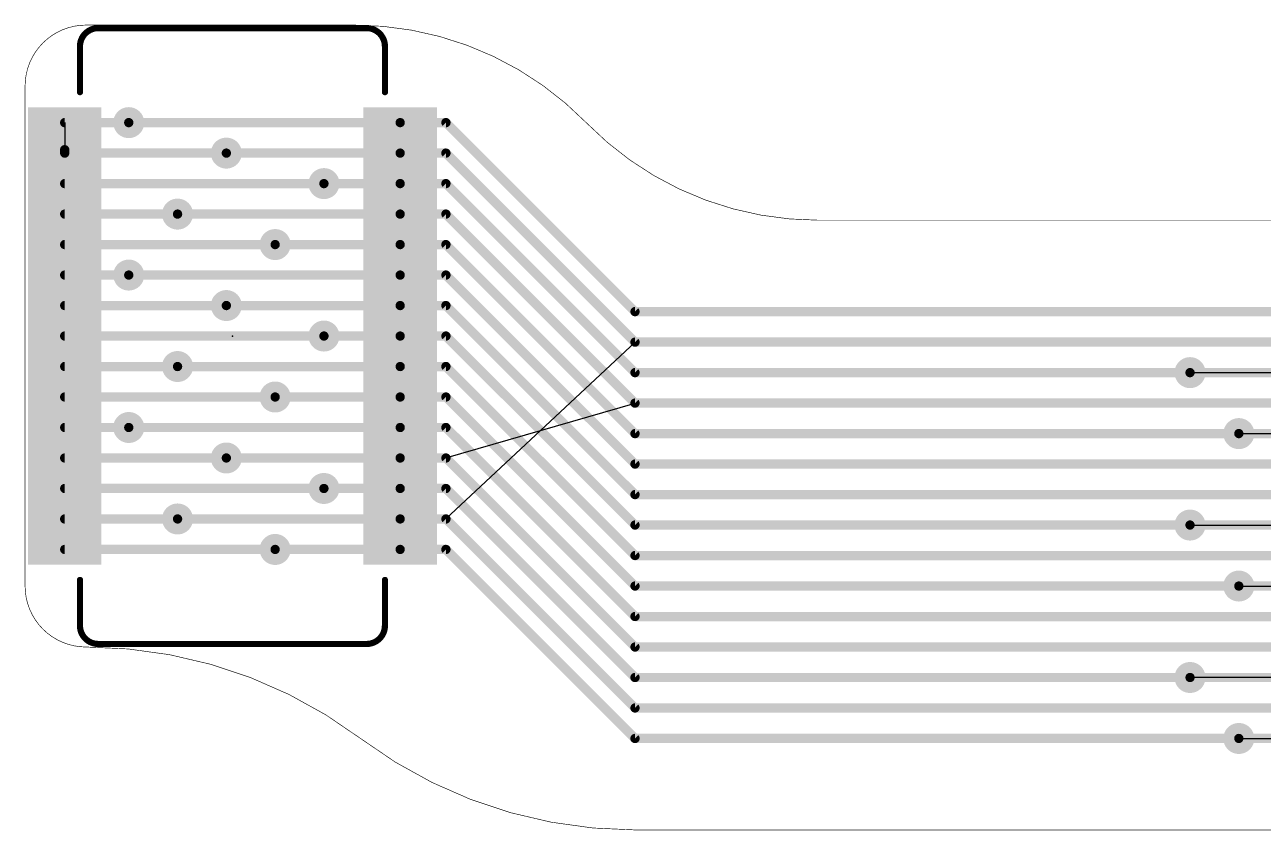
# Model space of a CAD drawing. Extents: x 0 to 40, y -0.1 to 13.2.
# Drawn here: x -0.01 to 20.3, y -0.01 to 13.21 of the extents above; entities that cross this region are included whole.
import ezdxf

# ---------------------------------------------------------------- set-up
doc = ezdxf.new("R2010")
doc.units = 0
for name, color, linetype in [('1', 12, 'CONTINUOUS'), ('16', 132, 'CONTINUOUS'), ('18', 110, 'CONTINUOUS'), ('19', 53, 'CONTINUOUS'), ('20', 31, 'CONTINUOUS'), ('22', 253, 'CONTINUOUS'), ('24', 53, 'CONTINUOUS'), ('30', 253, 'CONTINUOUS')]:
    doc.layers.add(name, color=color, linetype=linetype)

# ---------------------------------------------------------------- blocks, each defined once
blk = doc.blocks.new('RECT')
blk.add_solid([(-0.5, -0.5), (0.5, -0.5), (-0.5, 0.5), (0.5, 0.5)])
blk = doc.blocks.new('ROUNDV')
at = {"const_width": 0.5}
blk.add_lwpolyline([(0, -0.25, 1), (0, 0.25, 1), (0, -0.25)], format="xyb", dxfattribs=at)

msp = doc.modelspace()

# ---------------------------------------------------------------- linework, layer by layer
at = {"layer": '1', "const_width": 0.1524}
for points in [[(1.7, 11.6), (6.9, 11.6)], [(6.9, 11.6), (10, 8.5)], [(3.3, 11.1), (6.9, 11.1)], [(6.9, 11.1), (10, 8)], [(4.9, 10.6), (6.9, 10.6)], [(6.9, 10.6), (10, 7.5)], [(2.5, 10.1), (6.9, 10.1)], [(6.9, 10.1), (10, 7)], [(4.1, 9.6), (6.9, 9.6)], [(6.9, 9.6), (10, 6.5)], [(1.7, 9.1), (6.9, 9.1)], [(6.9, 9.1), (10, 6)], [(3.3, 8.6), (6.9, 8.6)], [(6.9, 8.6), (10, 5.5)], [(10, 8.5), (22.3, 8.5)], [(4.9, 8.1), (6.9, 8.1)], [(6.9, 8.1), (10, 5)], [(10, 8), (20.7, 8)], [(2.5, 7.6), (6.9, 7.6)], [(6.9, 7.6), (10, 4.5)], [(10, 7.5), (19.1, 7.5)], [(4.1, 7.1), (6.9, 7.1)], [(6.9, 7.1), (10, 4)], [(10, 7), (21.5, 7)], [(1.7, 6.6), (6.9, 6.6)], [(6.9, 6.6), (10, 3.5)], [(10, 6.5), (19.9, 6.5)], [(3.3, 6.1), (6.9, 6.1)], [(6.9, 6.1), (10, 3)], [(10, 6), (22.3, 6)], [(4.9, 5.6), (6.9, 5.6)], [(6.9, 5.6), (10, 2.5)], [(10, 5.5), (20.7, 5.5)], [(2.5, 5.1), (6.9, 5.1)], [(6.9, 5.1), (10, 2)], [(10, 5), (19.1, 5)], [(4.1, 4.6), (6.9, 4.6)], [(6.9, 4.6), (10, 1.5)], [(10, 4.5), (21.5, 4.5)], [(10, 4), (19.9, 4)], [(10, 3.5), (22.3, 3.5)], [(10, 3), (20.7, 3)], [(10, 2.5), (19.1, 2.5)], [(10, 2), (21.5, 2)], [(10, 1.5), (19.9, 1.5)]]:
    msp.add_lwpolyline(points, dxfattribs=at)
at = {"layer": '1', "const_width": 0.0762}
for points in [[(1.7, 11.6381, 1), (1.7, 11.5619)], [(6.9269, 11.6269, 1), (6.8731, 11.5731)], [(6.9, 11.5619, 1), (6.9, 11.6381)], [(3.3, 11.1381, 1), (3.3, 11.0619)], [(6.9269, 11.1269, 1), (6.8731, 11.0731)], [(6.9, 11.0619, 1), (6.9, 11.1381)], [(4.9, 10.6381, 1), (4.9, 10.5619)], [(6.9269, 10.6269, 1), (6.8731, 10.5731)], [(6.9, 10.5619, 1), (6.9, 10.6381)], [(2.5, 10.1381, 1), (2.5, 10.0619)], [(6.9269, 10.1269, 1), (6.8731, 10.0731)], [(6.9, 10.0619, 1), (6.9, 10.1381)], [(4.1, 9.6381, 1), (4.1, 9.5619)], [(6.9269, 9.6269, 1), (6.8731, 9.5731)], [(6.9, 9.5619, 1), (6.9, 9.6381)], [(1.7, 9.1381, 1), (1.7, 9.0619)], [(6.9269, 9.1269, 1), (6.8731, 9.0731)], [(6.9, 9.0619, 1), (6.9, 9.1381)], [(3.3, 8.6381, 1), (3.3, 8.5619)], [(6.9269, 8.6269, 1), (6.8731, 8.5731)], [(6.9, 8.5619, 1), (6.9, 8.6381)], [(10, 8.5381, 1), (10, 8.4619)], [(9.9731, 8.4731, 1), (10.0269, 8.5269)], [(4.9, 8.1381, 1), (4.9, 8.0619)], [(6.9269, 8.1269, 1), (6.8731, 8.0731)], [(6.9, 8.0619, 1), (6.9, 8.1381)], [(10, 8.0381, 1), (10, 7.9619)], [(9.9731, 7.9731, 1), (10.0269, 8.0269)], [(2.5, 7.6381, 1), (2.5, 7.5619)], [(6.9269, 7.6269, 1), (6.8731, 7.5731)], [(6.9, 7.5619, 1), (6.9, 7.6381)], [(10, 7.5381, 1), (10, 7.4619)], [(9.9731, 7.4731, 1), (10.0269, 7.5269)], [(19.1, 7.4619, 1), (19.1, 7.5381)], [(4.1, 7.1381, 1), (4.1, 7.0619)], [(6.9269, 7.1269, 1), (6.8731, 7.0731)], [(6.9, 7.0619, 1), (6.9, 7.1381)], [(10, 7.0381, 1), (10, 6.9619)], [(9.9731, 6.9731, 1), (10.0269, 7.0269)], [(1.7, 6.6381, 1), (1.7, 6.5619)], [(6.9269, 6.6269, 1), (6.8731, 6.5731)], [(6.9, 6.5619, 1), (6.9, 6.6381)], [(10, 6.5381, 1), (10, 6.4619)], [(9.9731, 6.4731, 1), (10.0269, 6.5269)], [(19.9, 6.4619, 1), (19.9, 6.5381)], [(3.3, 6.1381, 1), (3.3, 6.0619)], [(6.9269, 6.1269, 1), (6.8731, 6.0731)], [(6.9, 6.0619, 1), (6.9, 6.1381)], [(10, 6.0381, 1), (10, 5.9619)], [(9.9731, 5.9731, 1), (10.0269, 6.0269)], [(4.9, 5.6381, 1), (4.9, 5.5619)], [(6.9269, 5.6269, 1), (6.8731, 5.5731)], [(6.9, 5.5619, 1), (6.9, 5.6381)], [(10, 5.5381, 1), (10, 5.4619)], [(9.9731, 5.4731, 1), (10.0269, 5.5269)], [(2.5, 5.1381, 1), (2.5, 5.0619)], [(6.9269, 5.1269, 1), (6.8731, 5.0731)], [(6.9, 5.0619, 1), (6.9, 5.1381)], [(10, 5.0381, 1), (10, 4.9619)], [(9.9731, 4.9731, 1), (10.0269, 5.0269)], [(19.1, 4.9619, 1), (19.1, 5.0381)], [(4.1, 4.6381, 1), (4.1, 4.5619)], [(6.9269, 4.6269, 1), (6.8731, 4.5731)], [(6.9, 4.5619, 1), (6.9, 4.6381)], [(10, 4.5381, 1), (10, 4.4619)], [(9.9731, 4.4731, 1), (10.0269, 4.5269)], [(10, 4.0381, 1), (10, 3.9619)], [(9.9731, 3.9731, 1), (10.0269, 4.0269)], [(19.9, 3.9619, 1), (19.9, 4.0381)], [(10, 3.5381, 1), (10, 3.4619)], [(9.9731, 3.4731, 1), (10.0269, 3.5269)], [(10, 3.0381, 1), (10, 2.9619)], [(9.9731, 2.9731, 1), (10.0269, 3.0269)], [(10, 2.5381, 1), (10, 2.4619)], [(9.9731, 2.4731, 1), (10.0269, 2.5269)], [(19.1, 2.4619, 1), (19.1, 2.5381)], [(10, 2.0381, 1), (10, 1.9619)], [(9.9731, 1.9731, 1), (10.0269, 2.0269)], [(10, 1.5381, 1), (10, 1.4619)], [(9.9731, 1.4731, 1), (10.0269, 1.5269)], [(19.9, 1.4619, 1), (19.9, 1.5381)]]:
    msp.add_lwpolyline(points, format="xyb", dxfattribs=at)
at = {"layer": '16', "const_width": 0.1524}
for points in [[(0.65, 11.6), (1.7, 11.6)], [(1.7, 11.6), (6.15, 11.6)], [(6.15, 11.6), (6.9, 11.6)], [(6.9, 11.6), (10, 8.5)], [(0.65, 11.1), (0.65, 11.1564)], [(0.65, 11.1), (3.3, 11.1)], [(3.3, 11.1), (6.15, 11.1)], [(6.15, 11.1), (6.9, 11.1)], [(6.9, 11.1), (10, 8)], [(0.65, 10.6), (4.9, 10.6)], [(6.15, 10.6), (4.9, 10.6)], [(6.15, 10.6), (6.9, 10.6)], [(6.9, 10.6), (10, 7.5)], [(0.65, 10.1), (2.5, 10.1)], [(2.5, 10.1), (6.15, 10.1)], [(6.15, 10.1), (6.9, 10.1)], [(6.9, 10.1), (10, 7)], [(0.65, 9.6), (4.1, 9.6)], [(6.15, 9.6), (4.1, 9.6)], [(6.15, 9.6), (6.9, 9.6)], [(6.9, 9.6), (10, 6.5)], [(0.65, 9.1), (1.7, 9.1)], [(1.7, 9.1), (6.15, 9.1)], [(6.15, 9.1), (6.9, 9.1)], [(6.9, 9.1), (10, 6)], [(0.65, 8.6), (3.3, 8.6)], [(6.15, 8.6), (3.3, 8.6)], [(6.15, 8.6), (6.9, 8.6)], [(6.9, 8.6), (10, 5.5)], [(10, 8.5), (22.3, 8.5)], [(0.65, 8.1), (4.9, 8.1)], [(4.9, 8.1), (6.15, 8.1)], [(6.15, 8.1), (6.9, 8.1)], [(6.9, 8.1), (10, 5)], [(10, 8), (20.7, 8)], [(0.65, 7.6), (2.5, 7.6)], [(6.15, 7.6), (2.5, 7.6)], [(6.15, 7.6), (6.9, 7.6)], [(6.9, 7.6), (10, 4.5)], [(10, 7.5), (19.1, 7.5)], [(19.1, 7.5), (23.75, 7.5)], [(0.65, 7.1), (4.1, 7.1)], [(4.1, 7.1), (6.15, 7.1)], [(6.15, 7.1), (6.9, 7.1)], [(6.9, 7.1), (10, 4)], [(10, 7), (21.5, 7)], [(0.65, 6.6), (1.7, 6.6)], [(6.15, 6.6), (1.7, 6.6)], [(6.15, 6.6), (6.9, 6.6)], [(6.9, 6.6), (10, 3.5)], [(10, 6.5), (19.9, 6.5)], [(19.9, 6.5), (23.75, 6.5)], [(0.65, 6.1), (3.3, 6.1)], [(3.3, 6.1), (6.15, 6.1)], [(6.15, 6.1), (6.9, 6.1)], [(6.9, 6.1), (10, 3)], [(10, 6), (22.3, 6)], [(0.65, 5.6), (4.9, 5.6)], [(6.15, 5.6), (4.9, 5.6)], [(6.15, 5.6), (6.9, 5.6)], [(6.9, 5.6), (10, 2.5)], [(10, 5.5), (20.7, 5.5)], [(0.65, 5.1), (2.5, 5.1)], [(2.5, 5.1), (6.15, 5.1)], [(6.15, 5.1), (6.9, 5.1)], [(6.9, 5.1), (10, 2)], [(10, 5), (19.1, 5)], [(19.1, 5), (23.75, 5)], [(0.65, 4.6), (4.1, 4.6)], [(4.1, 4.6), (6.15, 4.6)], [(6.15, 4.6), (6.9, 4.6)], [(6.9, 4.6), (10, 1.5)], [(10, 4.5), (21.5, 4.5)], [(10, 4), (19.9, 4)], [(19.9, 4), (23.75, 4)], [(10, 3.5), (22.3, 3.5)], [(10, 3), (20.7, 3)], [(10, 2.5), (19.1, 2.5)], [(19.1, 2.5), (23.75, 2.5)], [(10, 2), (21.5, 2)], [(10, 1.5), (19.9, 1.5)], [(19.9, 1.5), (23.75, 1.5)]]:
    msp.add_lwpolyline(points, dxfattribs=at)
at = {"layer": '16', "const_width": 0.0762}
for points in [[(0.65, 11.6381, 1), (0.65, 11.5619)], [(1.7, 11.6381, 1), (1.7, 11.5619)], [(1.7, 11.5619, 1), (1.7, 11.6381)], [(6.15, 11.6381, 1), (6.15, 11.5619)], [(6.15, 11.5619, 1), (6.15, 11.6381)], [(6.9269, 11.6269, 1), (6.8731, 11.5731)], [(6.9, 11.5619, 1), (6.9, 11.6381)], [(0.6881, 11.1564, 1), (0.6119, 11.1564)], [(0.65, 11.1381, 1), (0.65, 11.0619)], [(3.3, 11.1381, 1), (3.3, 11.0619)], [(3.3, 11.0619, 1), (3.3, 11.1381)], [(6.15, 11.1381, 1), (6.15, 11.0619)], [(6.15, 11.0619, 1), (6.15, 11.1381)], [(6.9269, 11.1269, 1), (6.8731, 11.0731)], [(6.9, 11.0619, 1), (6.9, 11.1381)], [(0.6119, 11.1, 1), (0.6881, 11.1)], [(0.65, 10.6381, 1), (0.65, 10.5619)], [(4.9, 10.6381, 1), (4.9, 10.5619)], [(4.9, 10.5619, 1), (4.9, 10.6381)], [(6.15, 10.6381, 1), (6.15, 10.5619)], [(6.15, 10.5619, 1), (6.15, 10.6381)], [(6.9269, 10.6269, 1), (6.8731, 10.5731)], [(6.9, 10.5619, 1), (6.9, 10.6381)], [(0.65, 10.1381, 1), (0.65, 10.0619)], [(2.5, 10.1381, 1), (2.5, 10.0619)], [(2.5, 10.0619, 1), (2.5, 10.1381)], [(6.15, 10.1381, 1), (6.15, 10.0619)], [(6.15, 10.0619, 1), (6.15, 10.1381)], [(6.9269, 10.1269, 1), (6.8731, 10.0731)], [(6.9, 10.0619, 1), (6.9, 10.1381)], [(0.65, 9.6381, 1), (0.65, 9.5619)], [(4.1, 9.6381, 1), (4.1, 9.5619)], [(4.1, 9.5619, 1), (4.1, 9.6381)], [(6.15, 9.6381, 1), (6.15, 9.5619)], [(6.15, 9.5619, 1), (6.15, 9.6381)], [(6.9269, 9.6269, 1), (6.8731, 9.5731)], [(6.9, 9.5619, 1), (6.9, 9.6381)], [(0.65, 9.1381, 1), (0.65, 9.0619)], [(1.7, 9.1381, 1), (1.7, 9.0619)], [(1.7, 9.0619, 1), (1.7, 9.1381)], [(6.15, 9.1381, 1), (6.15, 9.0619)], [(6.15, 9.0619, 1), (6.15, 9.1381)], [(6.9269, 9.1269, 1), (6.8731, 9.0731)], [(6.9, 9.0619, 1), (6.9, 9.1381)], [(0.65, 8.6381, 1), (0.65, 8.5619)], [(3.3, 8.6381, 1), (3.3, 8.5619)], [(3.3, 8.5619, 1), (3.3, 8.6381)], [(6.15, 8.6381, 1), (6.15, 8.5619)], [(6.15, 8.5619, 1), (6.15, 8.6381)], [(6.9269, 8.6269, 1), (6.8731, 8.5731)], [(6.9, 8.5619, 1), (6.9, 8.6381)], [(10, 8.5381, 1), (10, 8.4619)], [(9.9731, 8.4731, 1), (10.0269, 8.5269)], [(0.65, 8.1381, 1), (0.65, 8.0619)], [(4.9, 8.1381, 1), (4.9, 8.0619)], [(4.9, 8.0619, 1), (4.9, 8.1381)], [(6.15, 8.1381, 1), (6.15, 8.0619)], [(6.15, 8.0619, 1), (6.15, 8.1381)], [(6.9269, 8.1269, 1), (6.8731, 8.0731)], [(6.9, 8.0619, 1), (6.9, 8.1381)], [(10, 8.0381, 1), (10, 7.9619)], [(9.9731, 7.9731, 1), (10.0269, 8.0269)], [(0.65, 7.6381, 1), (0.65, 7.5619)], [(2.5, 7.6381, 1), (2.5, 7.5619)], [(2.5, 7.5619, 1), (2.5, 7.6381)], [(6.15, 7.6381, 1), (6.15, 7.5619)], [(6.15, 7.5619, 1), (6.15, 7.6381)], [(6.9269, 7.6269, 1), (6.8731, 7.5731)], [(6.9, 7.5619, 1), (6.9, 7.6381)], [(10, 7.5381, 1), (10, 7.4619)], [(9.9731, 7.4731, 1), (10.0269, 7.5269)], [(19.1, 7.5381, 1), (19.1, 7.4619)], [(19.1, 7.4619, 1), (19.1, 7.5381)], [(0.65, 7.1381, 1), (0.65, 7.0619)], [(4.1, 7.1381, 1), (4.1, 7.0619)], [(4.1, 7.0619, 1), (4.1, 7.1381)], [(6.15, 7.1381, 1), (6.15, 7.0619)], [(6.15, 7.0619, 1), (6.15, 7.1381)], [(6.9269, 7.1269, 1), (6.8731, 7.0731)], [(6.9, 7.0619, 1), (6.9, 7.1381)], [(10, 7.0381, 1), (10, 6.9619)], [(9.9731, 6.9731, 1), (10.0269, 7.0269)], [(0.65, 6.6381, 1), (0.65, 6.5619)], [(1.7, 6.6381, 1), (1.7, 6.5619)], [(1.7, 6.5619, 1), (1.7, 6.6381)], [(6.15, 6.6381, 1), (6.15, 6.5619)], [(6.15, 6.5619, 1), (6.15, 6.6381)], [(6.9269, 6.6269, 1), (6.8731, 6.5731)], [(6.9, 6.5619, 1), (6.9, 6.6381)], [(10, 6.5381, 1), (10, 6.4619)], [(9.9731, 6.4731, 1), (10.0269, 6.5269)], [(19.9, 6.5381, 1), (19.9, 6.4619)], [(19.9, 6.4619, 1), (19.9, 6.5381)], [(0.65, 6.1381, 1), (0.65, 6.0619)], [(3.3, 6.1381, 1), (3.3, 6.0619)], [(3.3, 6.0619, 1), (3.3, 6.1381)], [(6.15, 6.1381, 1), (6.15, 6.0619)], [(6.15, 6.0619, 1), (6.15, 6.1381)], [(6.9269, 6.1269, 1), (6.8731, 6.0731)], [(6.9, 6.0619, 1), (6.9, 6.1381)], [(10, 6.0381, 1), (10, 5.9619)], [(9.9731, 5.9731, 1), (10.0269, 6.0269)], [(0.65, 5.6381, 1), (0.65, 5.5619)], [(4.9, 5.6381, 1), (4.9, 5.5619)], [(4.9, 5.5619, 1), (4.9, 5.6381)], [(6.15, 5.6381, 1), (6.15, 5.5619)], [(6.15, 5.5619, 1), (6.15, 5.6381)], [(6.9269, 5.6269, 1), (6.8731, 5.5731)], [(6.9, 5.5619, 1), (6.9, 5.6381)], [(10, 5.5381, 1), (10, 5.4619)], [(9.9731, 5.4731, 1), (10.0269, 5.5269)], [(0.65, 5.1381, 1), (0.65, 5.0619)], [(2.5, 5.1381, 1), (2.5, 5.0619)], [(2.5, 5.0619, 1), (2.5, 5.1381)], [(6.15, 5.1381, 1), (6.15, 5.0619)], [(6.15, 5.0619, 1), (6.15, 5.1381)], [(6.9269, 5.1269, 1), (6.8731, 5.0731)], [(6.9, 5.0619, 1), (6.9, 5.1381)], [(10, 5.0381, 1), (10, 4.9619)], [(9.9731, 4.9731, 1), (10.0269, 5.0269)], [(19.1, 5.0381, 1), (19.1, 4.9619)], [(19.1, 4.9619, 1), (19.1, 5.0381)], [(0.65, 4.6381, 1), (0.65, 4.5619)], [(4.1, 4.6381, 1), (4.1, 4.5619)], [(4.1, 4.5619, 1), (4.1, 4.6381)], [(6.15, 4.6381, 1), (6.15, 4.5619)], [(6.15, 4.5619, 1), (6.15, 4.6381)], [(6.9269, 4.6269, 1), (6.8731, 4.5731)], [(6.9, 4.5619, 1), (6.9, 4.6381)], [(10, 4.5381, 1), (10, 4.4619)], [(9.9731, 4.4731, 1), (10.0269, 4.5269)], [(10, 4.0381, 1), (10, 3.9619)], [(9.9731, 3.9731, 1), (10.0269, 4.0269)], [(19.9, 4.0381, 1), (19.9, 3.9619)], [(19.9, 3.9619, 1), (19.9, 4.0381)], [(10, 3.5381, 1), (10, 3.4619)], [(9.9731, 3.4731, 1), (10.0269, 3.5269)], [(10, 3.0381, 1), (10, 2.9619)], [(9.9731, 2.9731, 1), (10.0269, 3.0269)], [(10, 2.5381, 1), (10, 2.4619)], [(9.9731, 2.4731, 1), (10.0269, 2.5269)], [(19.1, 2.5381, 1), (19.1, 2.4619)], [(19.1, 2.4619, 1), (19.1, 2.5381)], [(10, 2.0381, 1), (10, 1.9619)], [(9.9731, 1.9731, 1), (10.0269, 2.0269)], [(10, 1.5381, 1), (10, 1.4619)], [(9.9731, 1.4731, 1), (10.0269, 1.5269)], [(19.9, 1.5381, 1), (19.9, 1.4619)], [(19.9, 1.4619, 1), (19.9, 1.5381)]]:
    msp.add_lwpolyline(points, format="xyb", dxfattribs=at)
at = {"layer": '19'}
for p, q in [((0.65, 11.6), (0.65, 11.1564)), ((6.9, 5.1), (10, 8)), ((19.1, 7.5), (23.75, 7.5)), ((6.9, 6.1), (10, 7)), ((19.9, 6.5), (23.75, 6.5)), ((19.1, 5), (23.75, 5)), ((19.9, 4), (23.75, 4)), ((23.75, 2.5), (19.1, 2.5)), ((19.9, 1.5), (23.75, 1.5))]:
    msp.add_line(p, q, dxfattribs=at)
at = {"layer": '20'}
for points, const_width in [([(1, 13.2, 0.4142), (0, 12.2)], 0.01), ([(1, 13.2025, 1), (1, 13.1975)], 0.005), ([(1, 13.1975, 1), (1, 13.2025)], 0.005), ([(9.2, 11.6, 0.2019), (5.4, 13.2)], 0.01), ([(5.4, 13.2025, 1), (5.4, 13.1975)], 0.005), ([(5.4, 13.1975, 1), (5.4, 13.2025)], 0.005), ([(0.0025, 12.2, 1), (-0.0025, 12.2)], 0.005), ([(-0.0025, 12.2, 1), (0.0025, 12.2)], 0.005), ([(9.2, 11.6, 0.2019), (13, 10)], 0.01), ([(9.2018, 11.6017, 1), (9.1982, 11.5983)], 0.005), ([(9.1982, 11.5983, 1), (9.2018, 11.6017)], 0.005), ([(13, 10.0025, 1), (13, 9.9975)], 0.005), ([(13, 9.9975, 1), (13, 10.0025)], 0.005), ([(0, 4, 0.4142), (1, 3)], 0.01), ([(0.0025, 4, 1), (-0.0025, 4)], 0.005), ([(-0.0025, 4, 1), (0.0025, 4)], 0.005), ([(5.5, 1.5, 0.1623), (1, 3)], 0.01), ([(1, 3.0025, 1), (1, 2.9975)], 0.005), ([(1, 2.9975, 1), (1, 3.0025)], 0.005), ([(5.5, 1.5, 0.1623), (10, 0)], 0.01), ([(5.5015, 1.502, 1), (5.4985, 1.498)], 0.005), ([(5.4985, 1.498, 1), (5.5015, 1.502)], 0.005), ([(10, 0.0025, 1), (10, -0.0025)], 0.005), ([(10, -0.0025, 1), (10, 0.0025)], 0.005)]:
    msp.add_lwpolyline(points, format="xyb", dxfattribs=dict(at, const_width=const_width))
at = {"layer": '20', "const_width": 0.01}
for points in [[(5.4, 13.2), (1, 13.2)], [(0, 12.2), (0, 4)], [(39, 10), (13, 10)], [(10, 0), (39, 0)]]:
    msp.add_lwpolyline(points, dxfattribs=at)
at = {"layer": '22'}
for points, const_width in [([(1.2, 13.15, 0.4142), (0.9, 12.85)], 0.1016), ([(1.2, 13.1754, 1), (1.2, 13.1246)], 0.0508), ([(1.2, 13.1246, 1), (1.2, 13.1754)], 0.0508), ([(5.9, 12.85, 0.4142), (5.6, 13.15)], 0.1016), ([(5.6, 13.1754, 1), (5.6, 13.1246)], 0.0508), ([(5.6, 13.1246, 1), (5.6, 13.1754)], 0.0508), ([(0.9254, 12.85, 1), (0.8746, 12.85)], 0.0508), ([(0.8746, 12.85, 1), (0.9254, 12.85)], 0.0508), ([(5.9254, 12.85, 1), (5.8746, 12.85)], 0.0508), ([(5.8746, 12.85, 1), (5.9254, 12.85)], 0.0508), ([(0.8746, 12.1, 1), (0.9254, 12.1)], 0.0508), ([(5.8746, 12.1, 1), (5.9254, 12.1)], 0.0508), ([(0.9254, 4.1, 1), (0.8746, 4.1)], 0.0508), ([(5.9254, 4.1, 1), (5.8746, 4.1)], 0.0508), ([(0.9, 3.35, 0.4142), (1.2, 3.05)], 0.1016), ([(0.9254, 3.35, 1), (0.8746, 3.35)], 0.0508), ([(0.8746, 3.35, 1), (0.9254, 3.35)], 0.0508), ([(5.6, 3.05, 0.4142), (5.9, 3.35)], 0.1016), ([(5.9254, 3.35, 1), (5.8746, 3.35)], 0.0508), ([(5.8746, 3.35, 1), (5.9254, 3.35)], 0.0508), ([(1.2, 3.0754, 1), (1.2, 3.0246)], 0.0508), ([(1.2, 3.0246, 1), (1.2, 3.0754)], 0.0508), ([(5.6, 3.0754, 1), (5.6, 3.0246)], 0.0508), ([(5.6, 3.0246, 1), (5.6, 3.0754)], 0.0508)]:
    msp.add_lwpolyline(points, format="xyb", dxfattribs=dict(at, const_width=const_width))
at = {"layer": '22', "const_width": 0.1016}
for points in [[(1.2, 13.15), (5.6, 13.15)], [(0.9, 12.1), (0.9, 12.85)], [(5.9, 12.85), (5.9, 12.1)], [(0.9, 3.35), (0.9, 4.1)], [(5.9, 4.1), (5.9, 3.35)], [(5.6, 3.05), (1.2, 3.05)]]:
    msp.add_lwpolyline(points, dxfattribs=at)
at = {"layer": '24'}
msp.add_point((3.4, 8.1), dxfattribs=at)

# ---------------------------------------------------------------- block references
at = {"layer": '16', "xscale": 0.3, "rotation": 90}
for p in [(0.65, 11.6), (6.15, 11.6), (0.65, 11.1), (6.15, 11.1), (0.65, 10.6), (6.15, 10.6), (0.65, 10.1), (6.15, 10.1), (0.65, 9.6), (6.15, 9.6), (0.65, 9.1), (6.15, 9.1), (0.65, 8.6), (6.15, 8.6), (0.65, 8.1), (6.15, 8.1), (0.65, 7.6), (6.15, 7.6), (0.65, 7.1), (6.15, 7.1), (0.65, 6.6), (6.15, 6.6), (0.65, 6.1), (6.15, 6.1), (0.65, 5.6), (6.15, 5.6), (0.65, 5.1), (6.15, 5.1), (0.65, 4.6), (6.15, 4.6)]:
    msp.add_blockref('RECT', p, dxfattribs=at)
at = {"layer": '18', "xscale": 0.508, "yscale": 0.508}
for p in [(1.7, 11.6), (1.7, 11.6), (3.3, 11.1), (3.3, 11.1), (4.9, 10.6), (4.9, 10.6), (2.5, 10.1), (2.5, 10.1), (4.1, 9.6), (4.1, 9.6), (1.7, 9.1), (1.7, 9.1), (3.3, 8.6), (3.3, 8.6), (4.9, 8.1), (4.9, 8.1), (2.5, 7.6), (2.5, 7.6), (19.1, 7.5), (19.1, 7.5), (4.1, 7.1), (4.1, 7.1), (1.7, 6.6), (1.7, 6.6), (19.9, 6.5), (19.9, 6.5), (3.3, 6.1), (3.3, 6.1), (4.9, 5.6), (4.9, 5.6), (2.5, 5.1), (2.5, 5.1), (19.1, 5), (19.1, 5), (4.1, 4.6), (4.1, 4.6), (19.9, 4), (19.9, 4), (19.1, 2.5), (19.1, 2.5), (19.9, 1.5), (19.9, 1.5)]:
    msp.add_blockref('ROUNDV', p, dxfattribs=at)
at = {"layer": '30', "xscale": 0.5032, "yscale": 1.2032, "rotation": 90}
for p in [(0.65, 11.6), (6.15, 11.6), (0.65, 11.1), (6.15, 11.1), (0.65, 10.6), (6.15, 10.6), (0.65, 10.1), (6.15, 10.1), (0.65, 9.6), (6.15, 9.6), (0.65, 9.1), (6.15, 9.1), (0.65, 8.6), (6.15, 8.6), (0.65, 8.1), (6.15, 8.1), (0.65, 7.6), (6.15, 7.6), (0.65, 7.1), (6.15, 7.1), (0.65, 6.6), (6.15, 6.6), (0.65, 6.1), (6.15, 6.1), (0.65, 5.6), (6.15, 5.6), (0.65, 5.1), (6.15, 5.1), (0.65, 4.6), (6.15, 4.6)]:
    msp.add_blockref('RECT', p, dxfattribs=at)

doc.saveas('drawing.dxf')
